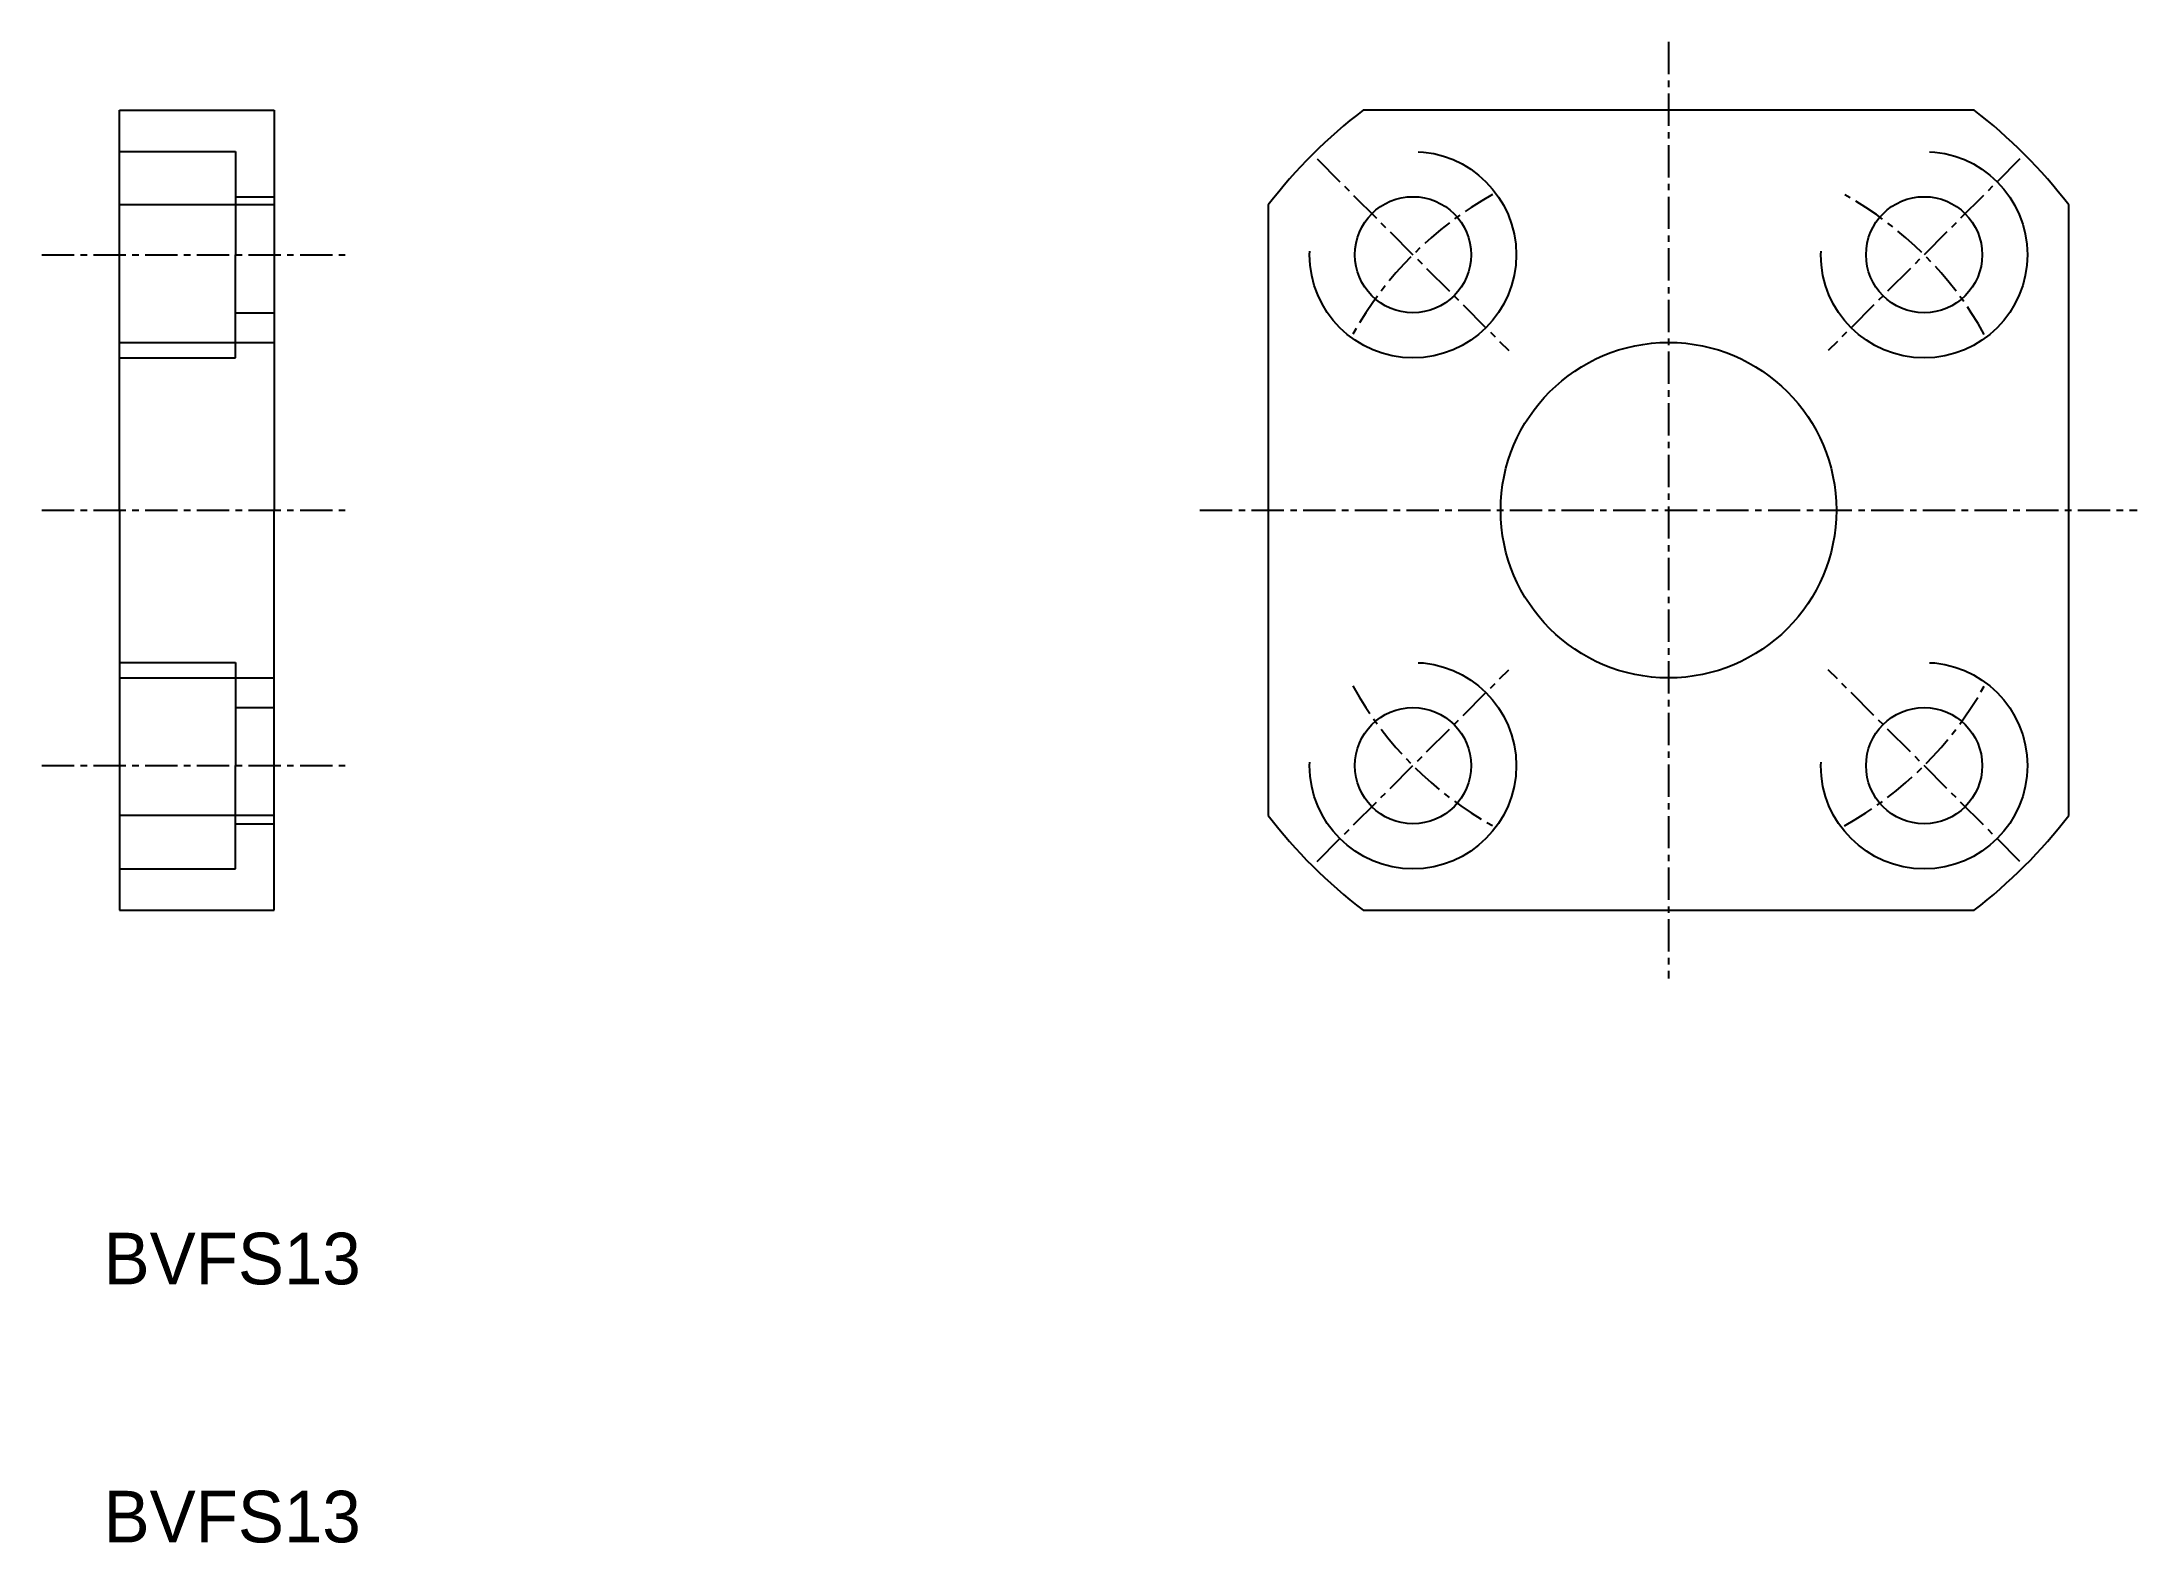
# Model space of a CAD drawing. Extents: x 145.1 to 226.2, y 75.5 to 133.7.
import ezdxf

# ---------------------------------------------------------------- set-up
doc = ezdxf.new("R2010")
doc.units = 0
doc.linetypes.add('CENTER', pattern=[2, 1.25, -0.25, 0.25, -0.25])
doc.linetypes.add('DASHED', pattern=[19.05, 12.7, -6.35])
doc.layers.get('0').update_dxf_attribs({"linetype": 'CONTINUOUS'})
doc.layers.add('CENTER', color=1, linetype='CENTER')

msp = doc.modelspace()

# ---------------------------------------------------------------- linework, layer by layer
for p, q in [((148.076, 115.547), (148.076, 131.047)), ((148.076, 131.047), (154.076, 131.047)), ((154.076, 131.047), (154.076, 115.547)), ((219.908, 131.047), (196.244, 131.047)), ((154.076, 127.379), (148.076, 127.379)), ((192.576, 127.379), (192.576, 103.715)), ((223.576, 103.715), (223.576, 127.379)), ((148.076, 115.547), (148.076, 100.047)), ((154.076, 100.047), (154.076, 115.547)), ((154.076, 103.715), (148.076, 103.715)), ((148.076, 100.047), (154.076, 100.047)), ((196.244, 100.047), (219.908, 100.047))]:
    msp.add_line(p, q)
at = {"color": 3, "linetype": 'DASHED'}
for p, q in [((148.076, 129.446), (152.576, 129.446)), ((152.576, 129.446), (152.576, 125.446)), ((152.576, 127.696), (154.076, 127.696)), ((152.576, 121.446), (152.576, 125.446)), ((152.576, 123.196), (154.076, 123.196)), ((148.076, 122.047), (154.076, 122.047)), ((148.076, 121.446), (152.576, 121.446)), ((148.076, 109.647), (152.576, 109.647)), ((152.576, 109.647), (152.576, 105.647)), ((148.076, 109.047), (154.076, 109.047)), ((152.576, 107.897), (154.076, 107.897)), ((152.576, 101.647), (152.576, 105.647)), ((152.576, 103.397), (154.076, 103.397)), ((148.076, 101.647), (152.576, 101.647))]:
    msp.add_line(p, q, dxfattribs=at)
for centre in [(198.177, 125.446), (217.976, 125.446), (198.177, 105.647), (217.976, 105.647)]:
    msp.add_circle(centre, 4, dxfattribs=at)
for centre, radius in [((198.177, 125.446), 2.25), ((217.976, 125.446), 2.25), ((208.076, 115.547), 6.5), ((198.177, 105.647), 2.25), ((217.976, 105.647), 2.25)]:
    msp.add_circle(centre, radius)
for start, end in [(127.35685, 142.64315), (37.35685, 52.64315), (217.35685, 232.64315), (307.35685, 322.64315)]:
    msp.add_arc((208.076, 115.547), 19.5, start, end)
at = {"layer": 'CENTER', "color": 1, "linetype": 'CENTER'}
for p, q in [((208.076, 133.694), (208.076, 97.399)), ((194.464, 129.159), (201.889, 121.734)), ((221.688, 129.159), (214.263, 121.734)), ((145.076, 125.446), (157.076, 125.446)), ((145.076, 115.547), (157.076, 115.547)), ((189.929, 115.547), (226.224, 115.547)), ((194.464, 101.935), (201.889, 109.36)), ((221.688, 101.935), (214.263, 109.36)), ((145.076, 105.647), (157.076, 105.647))]:
    msp.add_line(p, q, dxfattribs=at)
for start, end in [(119.11747, 150.88253), (29.11747, 60.88253), (209.11747, 240.88253), (299.11747, 330.88253)]:
    msp.add_arc((208.076, 115.547), 14, start, end, dxfattribs=at)

# ---------------------------------------------------------------- texts
for p in [(147.466, 85.547), (147.466, 75.547)]:
    msp.add_text('BVFS13', height=2).set_placement(p)

doc.saveas('drawing.dxf')
